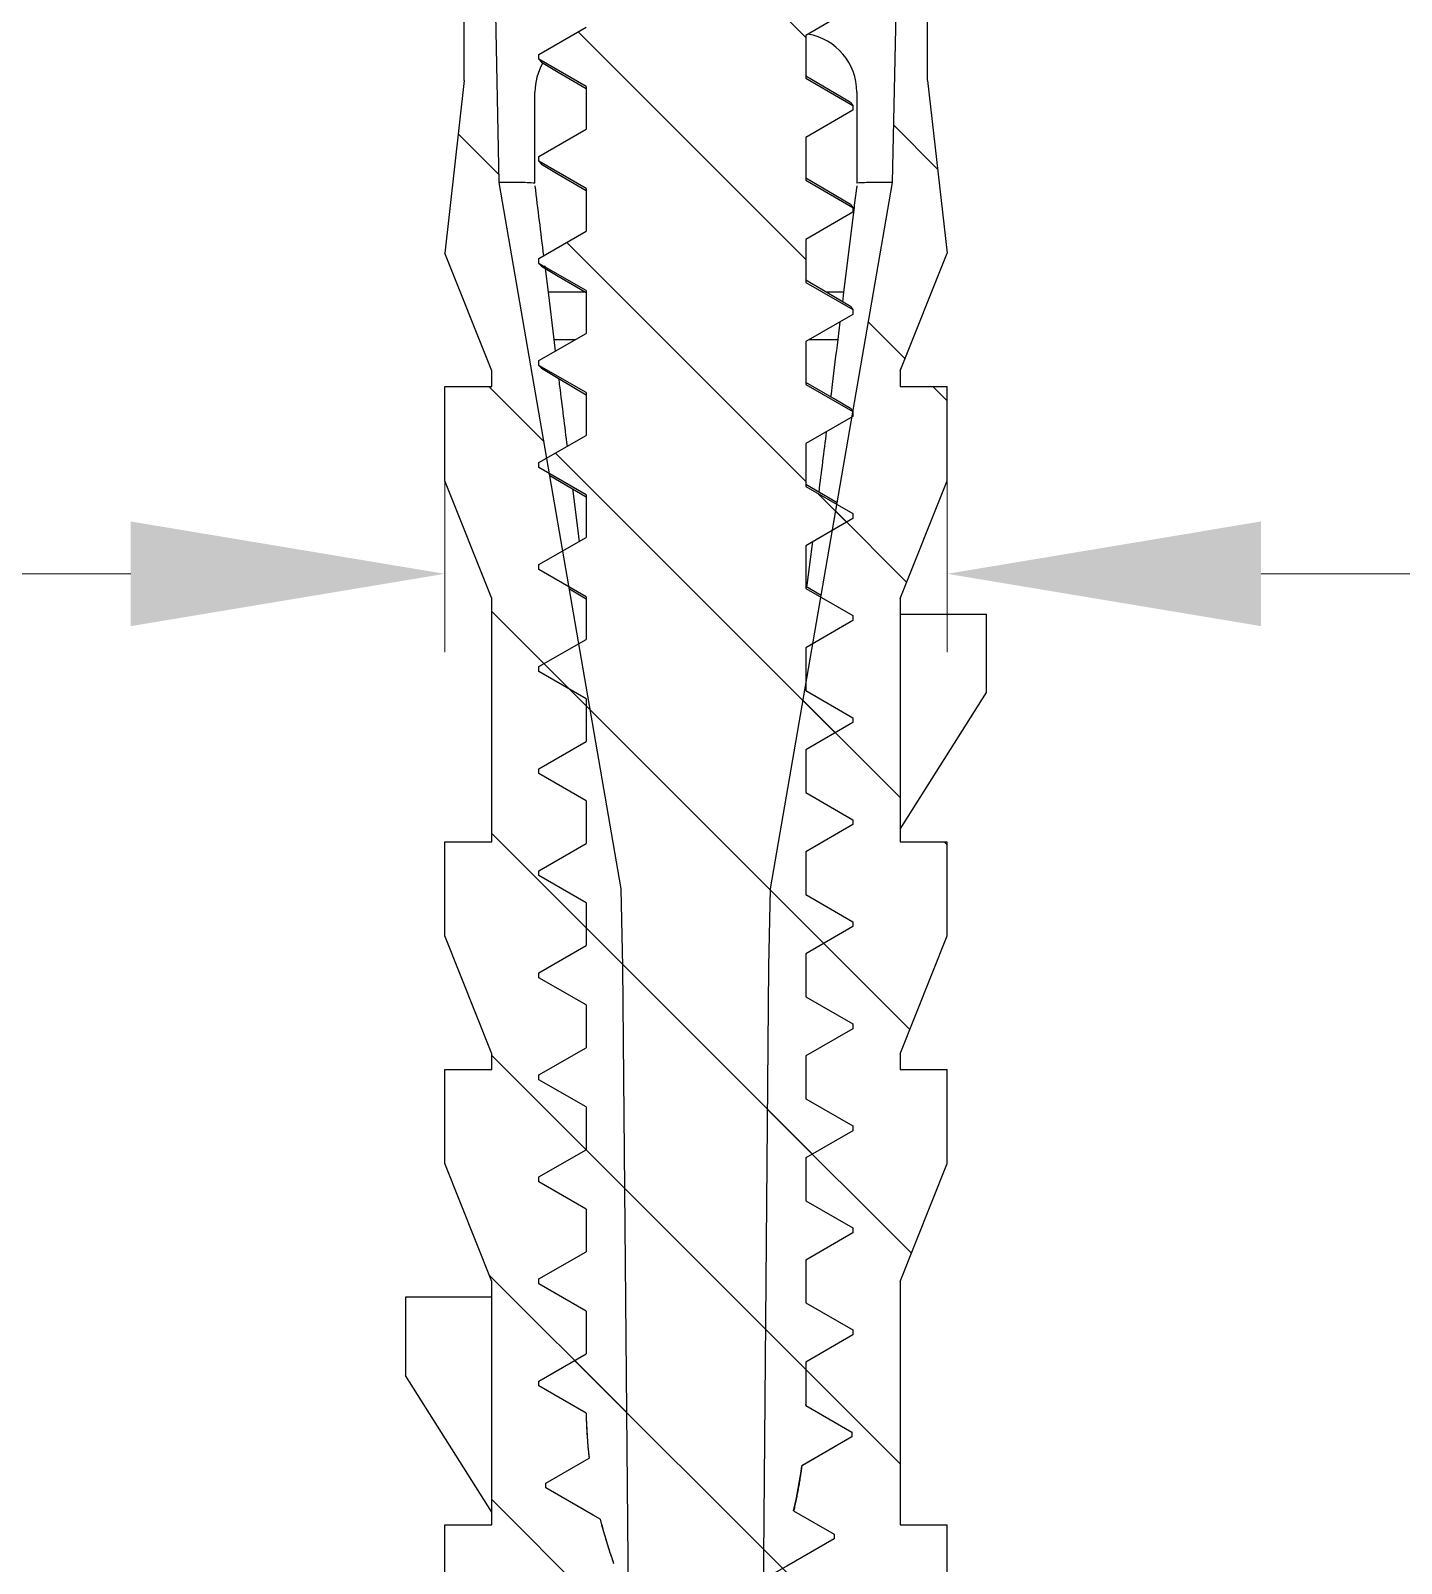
# Model space of a CAD drawing. Header units: millimetres. Extents: x 306 to 1885, y 393 to 1000.
# Drawn here: x 1247.09 to 1264.55, y 717.5 to 737.03 of the extents above; entities that cross this region are included whole.
import ezdxf

# ---------------------------------------------------------------- set-up
doc = ezdxf.new("R2010")
doc.units = ezdxf.units.MM
doc.layers.add('dim', color=3, linetype='Continuous', lineweight=9)
doc.styles.add('FFS', font='SIMFANG.TTF', dxfattribs={"width": 0.9})
doc.dimstyles.new('YanXiu', dxfattribs={"dimtxt": 2.5, "dimasz": 2.2, "dimexe": 1, "dimexo": 0.6, "dimgap": 0.66, "dimtad": 0, "dimzin": 1, "dimdsep": 46, "dimtxsty": 'FFS', "dimcen": 0, "dimclrd": 256, "dimclre": 131, "dimclrt": 42, "dimazin": 0, "dimtfac": 1, "dimtofl": 0, "dimtmove": 0, "dimatfit": 3, "dimfxl": 0, "dimlwd": 5, "dimlwe": 5, "dimarcsym": 0})
pattern_1 = [(315, (-187.7319, 425.1837), (1.4142136, 1.4142136), [])]

# ---------------------------------------------------------------- blocks, each defined once
blk = doc.blocks.new('*D38')
at = {"layer": 'Defpoints', "color": 0}
for p in [(18.694, 35.952), (25.094, 35.952), (25.094, 33.566)]:
    blk.add_point(p, dxfattribs=at)
at = {"layer": 'dim', "color": 131, "lineweight": 5}
for p, q in [((18.694, 34.952), (18.694, 32.566)), ((25.094, 34.952), (25.094, 32.566))]:
    blk.add_line(p, q, dxfattribs=at)
at = {"layer": 'dim', "lineweight": 5}
for p, q in [((14.694, 33.566), (10.694, 33.566)), ((29.094, 33.566), (33.094, 33.566))]:
    blk.add_line(p, q, dxfattribs=at)
at = {"layer": 'dim'}
for points in [[(14.694, 34.233), (14.694, 32.899), (18.694, 33.566)], [(29.094, 34.233), (29.094, 32.899), (25.094, 33.566)]]:
    blk.add_solid(points, dxfattribs=at)
at = {"layer": 'dim', "color": 42, "insert": (42.067, 33.566), "char_height": 5, "attachment_point": 5, "style": 'FFS'}
blk.add_mtext('{\\Fromant.shx,gbcbig.shx|c134;%%c}6.50', dxfattribs=at)
blk = doc.blocks.new('u50')
at = {"linetype": 'Continuous'}
h = blk.add_hatch(dxfattribs=at)
h.set_pattern_fill('DEFAULT__2', color=5, scale=2, angle=-45, style=0, pattern_type=0)
h.set_pattern_definition(pattern_1)
edge = h.paths.add_edge_path()
edge.add_line((26.394, 46.652), (23.294, 46.652))
edge.add_line((23.294, 46.652), (23.294, 46.379))
edge.add_line((23.294, 46.379), (23.894, 46.033))
edge.add_line((23.894, 46.033), (23.894, 45.971))
edge.add_line((23.894, 45.971), (23.294, 45.624))
edge.add_line((23.294, 45.624), (23.294, 45.079))
edge.add_line((23.294, 45.079), (23.894, 44.733))
edge.add_line((23.894, 44.733), (23.894, 44.671))
edge.add_line((23.894, 44.671), (23.294, 44.324))
edge.add_line((23.294, 44.324), (23.294, 43.779))
edge.add_line((23.294, 43.779), (23.894, 43.433))
edge.add_line((23.894, 43.433), (23.894, 43.371))
edge.add_line((23.894, 43.371), (23.294, 43.024))
edge.add_line((23.294, 43.024), (23.294, 42.479))
edge.add_line((23.294, 42.479), (23.894, 42.133))
edge.add_line((23.894, 42.133), (23.894, 42.071))
edge.add_line((23.894, 42.071), (23.294, 41.724))
edge.add_line((23.294, 41.724), (23.294, 41.179))
edge.add_line((23.294, 41.179), (23.894, 40.833))
edge.add_line((23.894, 40.833), (23.894, 40.771))
edge.add_line((23.894, 40.771), (23.294, 40.424))
edge.add_line((23.294, 40.424), (23.294, 39.879))
edge.add_line((23.294, 39.879), (23.894, 39.533))
edge.add_line((23.894, 39.533), (23.894, 39.471))
edge.add_line((23.894, 39.471), (23.294, 39.124))
edge.add_line((23.294, 39.124), (23.294, 38.579))
edge.add_line((23.294, 38.579), (23.894, 38.233))
edge.add_line((23.894, 38.233), (23.894, 38.171))
edge.add_line((23.894, 38.171), (23.294, 37.824))
edge.add_line((23.294, 37.824), (23.294, 37.279))
edge.add_line((23.294, 37.279), (23.894, 36.933))
edge.add_line((23.894, 36.933), (23.894, 36.871))
edge.add_line((23.894, 36.871), (23.294, 36.524))
edge.add_line((23.294, 36.524), (23.294, 35.979))
edge.add_line((23.294, 35.979), (23.894, 35.633))
edge.add_line((23.894, 35.633), (23.894, 35.571))
edge.add_line((23.894, 35.571), (23.294, 35.224))
edge.add_line((23.294, 35.224), (23.294, 34.679))
edge.add_line((23.294, 34.679), (23.894, 34.333))
edge.add_line((23.894, 34.333), (23.894, 34.271))
edge.add_line((23.894, 34.271), (23.294, 33.924))
edge.add_line((23.294, 33.924), (23.294, 33.379))
edge.add_line((23.294, 33.379), (23.894, 33.033))
edge.add_line((23.894, 33.033), (23.894, 32.971))
edge.add_line((23.894, 32.971), (23.294, 32.624))
edge.add_line((23.294, 32.624), (23.294, 32.079))
edge.add_line((23.294, 32.079), (23.894, 31.733))
edge.add_line((23.894, 31.733), (23.894, 31.671))
edge.add_line((23.894, 31.671), (23.294, 31.324))
edge.add_line((23.294, 31.324), (23.294, 30.779))
edge.add_line((23.294, 30.779), (23.894, 30.433))
edge.add_line((23.894, 30.433), (23.894, 30.371))
edge.add_line((23.894, 30.371), (23.294, 30.024))
edge.add_line((23.294, 30.024), (23.294, 29.479))
edge.add_line((23.294, 29.479), (23.894, 29.133))
edge.add_line((23.894, 29.133), (23.894, 29.071))
edge.add_line((23.894, 29.071), (23.294, 28.724))
edge.add_line((23.294, 28.724), (23.294, 28.179))
edge.add_line((23.294, 28.179), (23.894, 27.833))
edge.add_line((23.894, 27.833), (23.894, 27.771))
edge.add_line((23.894, 27.771), (23.294, 27.424))
edge.add_line((23.294, 27.424), (23.294, 26.879))
edge.add_line((23.294, 26.879), (23.894, 26.533))
edge.add_line((23.894, 26.533), (23.894, 26.471))
edge.add_line((23.894, 26.471), (23.294, 26.124))
edge.add_line((23.294, 26.124), (23.294, 25.579))
edge.add_line((23.294, 25.579), (23.894, 25.233))
edge.add_line((23.894, 25.233), (23.894, 25.171))
edge.add_line((23.894, 25.171), (23.294, 24.824))
edge.add_line((23.294, 24.824), (23.294, 24.279))
edge.add_line((23.294, 24.279), (23.894, 23.933))
edge.add_line((23.894, 23.933), (23.894, 23.871))
edge.add_line((23.894, 23.871), (23.294, 23.524))
edge.add_line((23.294, 23.524), (23.294, 22.984))
edge.add_line((23.294, 22.984), (23.294, 22.972))
edge.add_line((23.294, 22.972), (23.882, 22.633))
edge.add_line((23.882, 22.633), (23.882, 22.571))
edge.add_line((23.882, 22.571), (23.282, 22.224))
edge.add_line((23.282, 22.224), (23.243, 22.202))
edge.add_spline(control_points=[(23.243, 22.202), (23.218, 22.009), (23.183, 21.819), (23.139, 21.63)], knot_values=[0, 0, 0, 0, 1, 1, 1, 1], weights=[1, 0.999218, 0.999218, 1], degree=3, periodic=0)
edge.add_line((23.139, 21.63), (23.654, 21.333))
edge.add_line((23.654, 21.333), (23.654, 21.271))
edge.add_line((23.654, 21.271), (23.054, 20.924))
edge.add_line((23.054, 20.924), (22.895, 20.833))
edge.add_spline(control_points=[(22.895, 20.833), (22.845, 20.703), (22.791, 20.575), (22.732, 20.449)], knot_values=[0, 0, 0, 0, 1, 1, 1, 1], weights=[1, 0.999597, 0.999597, 1], degree=3, periodic=0)
edge.add_line((22.732, 20.449), (22.663, 20.299))
edge.add_line((22.663, 20.299), (23.124, 20.033))
edge.add_line((23.124, 20.033), (23.124, 19.971))
edge.add_line((23.124, 19.971), (22.524, 19.624))
edge.add_line((22.524, 19.624), (22.312, 19.502))
edge.add_line((22.312, 19.502), (22.312, 19.547))
edge.add_line((22.312, 19.547), (21.894, 18.652))
edge.add_line((21.178, 20.188), (21.894, 18.652))
edge.add_line((21.178, 20.188), (21.178, 20.152))
edge.add_line((21.178, 20.152), (20.966, 20.274))
edge.add_line((20.966, 20.274), (20.366, 20.621))
edge.add_line((20.366, 20.621), (20.366, 20.683))
edge.add_line((20.366, 20.683), (20.846, 20.96))
edge.add_spline(control_points=[(20.675, 21.521), (20.723, 21.331), (20.78, 21.144), (20.846, 20.96)], knot_values=[0, 0, 0, 0, 1, 1, 1, 1], weights=[1, 0.999203, 0.999203, 1], degree=3, periodic=0)
edge.add_line((20.675, 21.521), (20.584, 21.574))
edge.add_line((20.584, 21.574), (19.984, 21.921))
edge.add_line((19.984, 21.921), (19.984, 21.983))
edge.add_line((19.984, 21.983), (20.533, 22.3))
edge.add_spline(control_points=[(20.495, 22.874), (20.499, 22.682), (20.512, 22.491), (20.533, 22.3)], knot_values=[0, 0, 0, 0, 1, 1, 1, 1], weights=[1, 0.999236, 0.999236, 1], degree=3, periodic=0)
edge.add_line((20.495, 22.874), (19.894, 23.221))
edge.add_line((19.894, 23.221), (19.894, 23.283))
edge.add_line((19.894, 23.283), (20.494, 23.629))
edge.add_line((20.494, 24.174), (20.494, 23.629))
edge.add_line((20.494, 24.174), (19.894, 24.521))
edge.add_line((19.894, 24.521), (19.894, 24.583))
edge.add_line((19.894, 24.583), (20.494, 24.929))
edge.add_line((20.494, 25.474), (20.494, 24.929))
edge.add_line((20.494, 25.474), (19.894, 25.821))
edge.add_line((19.894, 25.821), (19.894, 25.883))
edge.add_line((19.894, 25.883), (20.494, 26.229))
edge.add_line((20.494, 26.774), (20.494, 26.229))
edge.add_line((20.494, 26.774), (19.894, 27.121))
edge.add_line((19.894, 27.121), (19.894, 27.183))
edge.add_line((19.894, 27.183), (20.494, 27.529))
edge.add_line((20.494, 28.074), (20.494, 27.529))
edge.add_line((20.494, 28.074), (19.894, 28.421))
edge.add_line((19.894, 28.421), (19.894, 28.483))
edge.add_line((19.894, 28.483), (20.494, 28.829))
edge.add_line((20.494, 29.374), (20.494, 28.829))
edge.add_line((20.494, 29.374), (19.894, 29.721))
edge.add_line((19.894, 29.721), (19.894, 29.783))
edge.add_line((19.894, 29.783), (20.494, 30.129))
edge.add_line((20.494, 30.674), (20.494, 30.129))
edge.add_line((20.494, 30.674), (19.894, 31.021))
edge.add_line((19.894, 31.021), (19.894, 31.083))
edge.add_line((19.894, 31.083), (20.494, 31.429))
edge.add_line((20.494, 31.974), (20.494, 31.429))
edge.add_line((20.494, 31.974), (19.894, 32.321))
edge.add_line((19.894, 32.321), (19.894, 32.383))
edge.add_line((19.894, 32.383), (20.494, 32.729))
edge.add_line((20.494, 33.274), (20.494, 32.729))
edge.add_line((20.494, 33.274), (19.894, 33.621))
edge.add_line((19.894, 33.621), (19.894, 33.683))
edge.add_line((19.894, 33.683), (20.494, 34.029))
edge.add_line((20.494, 34.574), (20.494, 34.029))
edge.add_line((20.494, 34.574), (19.894, 34.921))
edge.add_line((19.894, 34.921), (19.894, 34.983))
edge.add_line((19.894, 34.983), (20.494, 35.329))
edge.add_line((20.494, 35.874), (20.494, 35.329))
edge.add_line((20.494, 35.874), (19.894, 36.221))
edge.add_line((19.894, 36.221), (19.894, 36.283))
edge.add_line((19.894, 36.283), (20.494, 36.629))
edge.add_line((20.494, 37.174), (20.494, 36.629))
edge.add_line((20.494, 37.174), (19.894, 37.521))
edge.add_line((19.894, 37.521), (19.894, 37.583))
edge.add_line((19.894, 37.583), (20.494, 37.929))
edge.add_line((20.494, 38.474), (20.494, 37.929))
edge.add_line((20.494, 38.474), (19.894, 38.821))
edge.add_line((19.894, 38.821), (19.894, 38.883))
edge.add_line((19.894, 38.883), (20.494, 39.229))
edge.add_line((20.494, 39.774), (20.494, 39.229))
edge.add_line((20.494, 39.774), (19.894, 40.121))
edge.add_line((19.894, 40.121), (19.894, 40.183))
edge.add_line((19.894, 40.183), (20.494, 40.529))
edge.add_line((20.494, 41.074), (20.494, 40.529))
edge.add_line((20.494, 41.074), (19.894, 41.421))
edge.add_line((19.894, 41.421), (19.894, 41.483))
edge.add_line((19.894, 41.483), (20.494, 41.829))
edge.add_line((20.494, 42.374), (20.494, 41.829))
edge.add_line((20.494, 42.374), (19.894, 42.721))
edge.add_line((19.894, 42.721), (19.894, 42.783))
edge.add_line((19.894, 42.783), (20.494, 43.129))
edge.add_line((20.494, 43.674), (20.494, 43.129))
edge.add_line((20.494, 43.674), (19.894, 44.021))
edge.add_line((19.894, 44.021), (19.894, 44.083))
edge.add_line((19.894, 44.083), (20.494, 44.429))
edge.add_line((20.494, 44.974), (20.494, 44.429))
edge.add_line((20.494, 44.974), (19.894, 45.321))
edge.add_line((19.894, 45.321), (19.894, 45.383))
edge.add_line((19.894, 45.383), (20.494, 45.729))
edge.add_line((20.494, 46.274), (20.494, 45.729))
edge.add_line((20.494, 46.652), (20.494, 46.274))
edge.add_line((20.494, 46.652), (19.894, 46.652))
edge.add_line((19.894, 46.652), (17.394, 46.652))
edge.add_line((17.394, 47.052), (17.394, 46.652))
edge.add_line((18.494, 47.052), (17.394, 47.052))
edge.add_spline(control_points=[(19.638, 48.96), (18.883, 48.603), (18.453, 47.886), (18.494, 47.052)], knot_values=[0, 0, 0, 0, 1, 1, 1, 1], weights=[1, 0.88736, 0.88736, 1], degree=3, periodic=0)
edge.add_line((20.994, 47.193), (19.638, 48.96))
edge.add_line((21.894, 46.952), (20.994, 47.193))
edge.add_line((21.894, 46.952), (22.794, 47.193))
edge.add_line((22.794, 47.193), (24.15, 48.96))
edge.add_spline(control_points=[(24.15, 48.96), (24.906, 48.603), (25.336, 47.886), (25.294, 47.052)], knot_values=[0, 0, 0, 0, 1, 1, 1, 1], weights=[1, 0.88736, 0.88736, 1], degree=3, periodic=0)
edge.add_line((26.394, 47.052), (25.294, 47.052))
edge.add_line((26.394, 47.052), (26.394, 46.652))
h = blk.add_hatch(dxfattribs=at)
h.set_pattern_fill('DEFAULT__1', color=5, scale=2, angle=-45, style=0, pattern_type=0)
h.set_pattern_definition(pattern_1)
edge = h.paths.add_edge_path()
edge.add_line((22.844, 29.552), (24.399, 38.552))
edge.add_line((24.399, 38.552), (24.494, 43.199))
edge.add_spline(control_points=[(24.854, 43.552), (24.647, 43.552), (24.499, 43.407), (24.494, 43.199)], knot_values=[0, 0, 0, 0, 1, 1, 1, 1], weights=[1, 0.809532, 0.809532, 1], degree=3, periodic=0)
edge.add_line((25.994, 43.552), (24.854, 43.552))
edge.add_line((25.994, 43.352), (25.994, 43.552))
edge.add_line((24.844, 42.724), (25.994, 43.352))
edge.add_line((24.844, 39.852), (24.844, 42.724))
edge.add_line((24.844, 39.852), (25.094, 37.652))
edge.add_line((24.494, 36.152), (25.094, 37.652))
edge.add_line((24.494, 36.152), (24.494, 35.952))
edge.add_line((24.494, 35.952), (25.094, 35.952))
edge.add_line((25.094, 34.752), (25.094, 35.952))
edge.add_line((24.494, 33.252), (25.094, 34.752))
edge.add_line((24.494, 33.252), (24.494, 33.052))
edge.add_line((24.494, 33.052), (24.494, 30.314))
edge.add_line((24.494, 30.314), (24.494, 30.152))
edge.add_line((24.494, 30.152), (25.094, 30.152))
edge.add_line((25.094, 28.952), (25.094, 30.152))
edge.add_line((24.494, 27.452), (25.094, 28.952))
edge.add_line((24.494, 27.452), (24.494, 27.252))
edge.add_line((24.494, 27.252), (25.094, 27.252))
edge.add_line((25.094, 26.052), (25.094, 27.252))
edge.add_line((24.494, 24.552), (25.094, 26.052))
edge.add_line((24.494, 24.552), (24.494, 21.452))
edge.add_line((24.494, 21.452), (25.094, 21.452))
edge.add_line((25.094, 20.252), (25.094, 21.452))
edge.add_line((24.529, 18.839), (25.094, 20.252))
edge.add_line((24.529, 18.839), (25.091, 18.634))
edge.add_line((24.794, 16.952), (25.091, 18.634))
edge.add_line((24.794, 15.252), (24.794, 16.952))
edge.add_line((24.544, 13.852), (24.794, 15.252))
edge.add_line((24.544, 13.852), (23.194, 13.852))
edge.add_line((23.194, 13.852), (23.194, 12.852))
edge.add_line((22.694, 12.852), (23.194, 12.852))
edge.add_line((22.694, 13.852), (22.694, 12.852))
edge.add_line((22.694, 13.852), (22.824, 28.565))
edge.add_line((22.824, 28.565), (22.844, 29.552))
edge = h.paths.add_edge_path()
edge.add_line((20.944, 29.552), (19.389, 38.552))
edge.add_line((20.964, 28.565), (20.944, 29.552))
edge.add_line((21.094, 13.852), (20.964, 28.565))
edge.add_line((21.094, 13.852), (21.094, 12.852))
edge.add_line((20.594, 12.852), (21.094, 12.852))
edge.add_line((20.594, 13.852), (20.594, 12.852))
edge.add_line((20.594, 13.852), (19.244, 13.852))
edge.add_line((19.244, 13.852), (18.994, 15.252))
edge.add_line((18.994, 15.252), (18.994, 16.952))
edge.add_line((18.994, 16.952), (18.697, 18.634))
edge.add_line((18.697, 18.634), (19.259, 18.839))
edge.add_line((19.259, 18.839), (18.694, 20.252))
edge.add_line((18.694, 20.252), (18.694, 21.452))
edge.add_line((18.694, 21.452), (19.294, 21.452))
edge.add_line((19.294, 21.452), (19.294, 21.614))
edge.add_line((19.294, 21.614), (19.294, 24.352))
edge.add_line((19.294, 24.352), (19.294, 24.552))
edge.add_line((19.294, 24.552), (18.694, 26.052))
edge.add_line((18.694, 26.052), (18.694, 27.252))
edge.add_line((18.694, 27.252), (19.294, 27.252))
edge.add_line((19.294, 27.252), (19.294, 27.452))
edge.add_line((19.294, 27.452), (18.694, 28.952))
edge.add_line((18.694, 28.952), (18.694, 30.152))
edge.add_line((18.694, 30.152), (19.294, 30.152))
edge.add_line((19.294, 30.152), (19.294, 33.252))
edge.add_line((19.294, 33.252), (18.694, 34.752))
edge.add_line((18.694, 34.752), (18.694, 35.952))
edge.add_line((18.694, 35.952), (19.294, 35.952))
edge.add_line((19.294, 35.952), (19.294, 36.152))
edge.add_line((19.294, 36.152), (18.694, 37.652))
edge.add_line((18.944, 39.852), (18.694, 37.652))
edge.add_line((18.944, 39.852), (18.944, 42.724))
edge.add_line((18.944, 42.724), (17.794, 43.352))
edge.add_line((17.794, 43.552), (17.794, 43.352))
edge.add_line((18.934, 43.552), (17.794, 43.552))
edge.add_spline(control_points=[(18.934, 43.552), (19.142, 43.552), (19.29, 43.407), (19.294, 43.199)], knot_values=[0, 0, 0, 0, 1, 1, 1, 1], weights=[1, 0.809532, 0.809532, 1], degree=3, periodic=0)
edge.add_line((19.389, 38.552), (19.294, 43.199))
at = {"color": 7, "linetype": 'Continuous'}
for p, q in [((19.389, 38.552), (19.294, 43.199)), ((19.389, 38.552), (19.294, 43.199)), ((24.399, 38.552), (24.494, 43.199)), ((24.399, 38.552), (24.494, 43.199)), ((18.944, 39.852), (18.944, 42.724)), ((18.944, 39.852), (18.944, 42.724)), ((24.844, 39.852), (24.844, 42.724)), ((24.844, 39.852), (24.844, 42.724)), ((23.894, 40.771), (23.294, 40.424)), ((23.894, 40.771), (23.294, 40.424)), ((19.894, 40.183), (20.494, 40.529)), ((19.894, 40.183), (20.494, 40.529)), ((23.294, 40.424), (23.294, 39.879)), ((23.294, 40.424), (23.294, 39.879)), ((19.894, 40.121), (19.894, 40.183)), ((19.894, 40.121), (19.894, 40.183)), ((19.894, 40.121), (19.926, 40.084)), ((20.494, 39.774), (19.894, 40.121)), ((20.494, 39.774), (19.894, 40.121)), ((19.926, 40.084), (20.139, 39.958)), ((18.944, 39.852), (18.694, 37.652)), ((18.944, 39.852), (18.694, 37.652)), ((20.139, 39.958), (20.494, 39.748)), ((23.654, 39.693), (23.294, 39.905)), ((23.294, 39.879), (23.894, 39.533)), ((23.294, 39.879), (23.894, 39.533)), ((24.844, 39.852), (25.094, 37.652)), ((24.844, 39.852), (25.094, 37.652)), ((19.844, 38.543), (19.844, 39.702)), ((20.494, 39.774), (20.494, 39.229)), ((20.494, 39.774), (20.494, 39.229)), ((23.863, 39.57), (23.654, 39.693)), ((23.944, 39.702), (23.944, 38.543)), ((23.894, 39.471), (23.294, 39.124)), ((23.894, 39.471), (23.294, 39.124)), ((23.863, 39.57), (23.894, 39.533)), ((23.894, 39.533), (23.894, 39.471)), ((23.894, 39.533), (23.894, 39.471)), ((19.894, 38.883), (20.494, 39.229)), ((19.894, 38.883), (20.494, 39.229)), ((23.294, 39.124), (23.294, 38.579)), ((23.294, 39.124), (23.294, 38.579)), ((19.894, 38.821), (19.894, 38.883)), ((19.894, 38.821), (19.894, 38.883)), ((19.894, 38.821), (19.926, 38.784)), ((20.494, 38.474), (19.894, 38.821)), ((20.494, 38.474), (19.894, 38.821)), ((19.926, 38.784), (20.139, 38.658)), ((20.944, 29.552), (19.389, 38.552)), ((20.944, 29.552), (19.389, 38.552)), ((20.139, 38.658), (20.494, 38.448)), ((20.494, 38.474), (20.494, 37.929)), ((20.494, 38.474), (20.494, 37.929)), ((22.844, 29.552), (24.399, 38.552)), ((22.844, 29.552), (24.399, 38.552)), ((23.654, 38.393), (23.294, 38.605)), ((23.294, 38.579), (23.894, 38.233)), ((23.294, 38.579), (23.894, 38.233)), ((23.916, 38.263), (23.946, 38.509)), ((23.863, 38.27), (23.654, 38.393)), ((23.863, 38.27), (23.894, 38.233)), ((23.894, 38.171), (23.294, 37.824)), ((23.894, 38.171), (23.294, 37.824)), ((23.779, 37.152), (23.904, 38.169)), ((23.894, 38.233), (23.894, 38.171)), ((23.894, 38.233), (23.894, 38.171)), ((23.904, 38.169), (23.912, 38.231)), ((23.912, 38.231), (23.916, 38.263)), ((19.894, 37.583), (20.494, 37.929)), ((19.894, 37.583), (20.494, 37.929)), ((23.294, 37.824), (23.294, 37.279)), ((23.294, 37.824), (23.294, 37.279)), ((19.294, 36.152), (18.694, 37.652)), ((19.294, 36.152), (18.694, 37.652)), ((19.894, 37.521), (19.894, 37.583)), ((19.894, 37.521), (19.894, 37.583)), ((19.894, 37.521), (19.926, 37.484)), ((20.494, 37.174), (19.894, 37.521)), ((20.494, 37.174), (19.894, 37.521)), ((19.968, 37.489), (19.972, 37.457)), ((24.494, 36.152), (25.094, 37.652)), ((24.494, 36.152), (25.094, 37.652)), ((19.972, 37.457), (20.01, 37.152)), ((23.654, 37.093), (23.294, 37.305)), ((20.01, 37.152), (20.083, 36.552)), ((20.49, 37.152), (20.01, 37.152)), ((20.374, 37.22), (20.494, 37.148)), ((20.494, 37.174), (20.494, 36.629)), ((20.494, 37.174), (20.494, 36.629)), ((23.294, 37.279), (23.894, 36.933)), ((23.294, 37.279), (23.894, 36.933)), ((23.779, 37.152), (23.554, 37.152)), ((23.764, 37.028), (23.779, 37.152)), ((23.863, 36.97), (23.654, 37.093)), ((23.863, 36.97), (23.894, 36.933)), ((23.894, 36.933), (23.894, 36.871)), ((23.894, 36.933), (23.894, 36.871)), ((23.894, 36.871), (23.294, 36.524)), ((23.894, 36.871), (23.294, 36.524)), ((23.705, 36.552), (23.733, 36.777)), ((19.894, 36.283), (20.494, 36.629)), ((19.894, 36.283), (20.494, 36.629)), ((20.083, 36.552), (20.102, 36.403)), ((20.084, 36.552), (20.36, 36.552)), ((23.294, 36.524), (23.294, 35.979)), ((23.294, 36.524), (23.294, 35.979)), ((23.342, 36.552), (23.705, 36.552)), ((19.294, 35.952), (19.294, 36.152)), ((19.294, 35.952), (19.294, 36.152)), ((19.894, 36.221), (19.894, 36.283)), ((19.894, 36.221), (19.894, 36.283)), ((19.894, 36.221), (19.926, 36.184)), ((20.494, 35.874), (19.894, 36.221)), ((20.494, 35.874), (19.894, 36.221)), ((19.926, 36.184), (20.139, 36.058)), ((24.494, 36.152), (24.494, 35.952)), ((24.494, 36.152), (24.494, 35.952)), ((18.694, 35.952), (19.294, 35.952)), ((18.694, 34.752), (18.694, 35.952)), ((18.694, 35.952), (19.294, 35.952)), ((18.694, 34.752), (18.694, 35.952)), ((20.139, 36.058), (20.494, 35.848)), ((23.654, 35.793), (23.294, 36.005)), ((23.294, 35.979), (23.894, 35.633)), ((23.294, 35.979), (23.894, 35.633)), ((24.494, 35.952), (25.094, 35.952)), ((24.494, 35.952), (25.094, 35.952)), ((25.094, 34.752), (25.094, 35.952)), ((25.094, 34.752), (25.094, 35.952)), ((20.494, 35.874), (20.494, 35.329)), ((20.494, 35.874), (20.494, 35.329)), ((23.863, 35.67), (23.654, 35.793)), ((23.894, 35.571), (23.294, 35.224)), ((23.894, 35.571), (23.294, 35.224)), ((23.863, 35.67), (23.894, 35.633)), ((23.894, 35.633), (23.894, 35.571)), ((23.894, 35.633), (23.894, 35.571)), ((19.894, 34.983), (20.494, 35.329)), ((19.894, 34.983), (20.494, 35.329)), ((23.294, 35.224), (23.294, 34.679)), ((23.294, 35.224), (23.294, 34.679)), ((19.894, 34.921), (19.894, 34.983)), ((19.894, 34.921), (19.894, 34.983)), ((20.494, 34.574), (19.894, 34.921)), ((20.494, 34.574), (19.894, 34.921)), ((20.034, 34.82), (20.374, 34.62)), ((19.294, 33.252), (18.694, 34.752)), ((19.294, 33.252), (18.694, 34.752)), ((20.321, 34.651), (20.406, 33.979)), ((20.374, 34.62), (20.494, 34.548)), ((20.494, 34.574), (20.494, 34.029)), ((20.494, 34.574), (20.494, 34.029)), ((23.418, 34.632), (23.294, 34.705)), ((23.294, 34.679), (23.894, 34.333)), ((23.294, 34.679), (23.894, 34.333)), ((23.694, 34.469), (23.418, 34.632)), ((24.494, 33.252), (25.094, 34.752)), ((24.494, 33.252), (25.094, 34.752)), ((23.894, 34.271), (23.294, 33.924)), ((23.894, 34.271), (23.294, 33.924)), ((23.894, 34.333), (23.894, 34.271)), ((23.894, 34.333), (23.894, 34.271)), ((19.894, 33.683), (20.494, 34.029)), ((19.894, 33.683), (20.494, 34.029)), ((23.375, 33.914), (23.382, 33.975)), ((23.294, 33.924), (23.294, 33.379)), ((23.294, 33.924), (23.294, 33.379)), ((23.312, 33.423), (23.375, 33.914)), ((19.894, 33.621), (19.894, 33.683)), ((19.894, 33.621), (19.894, 33.683)), ((20.494, 33.274), (19.894, 33.621)), ((20.494, 33.274), (19.894, 33.621)), ((23.49, 33.289), (23.294, 33.405)), ((23.309, 33.397), (23.312, 33.423)), ((19.294, 30.152), (19.294, 33.252)), ((19.294, 30.152), (19.294, 33.252)), ((20.284, 33.373), (20.494, 33.248)), ((20.494, 33.274), (20.494, 32.729)), ((20.494, 33.274), (20.494, 32.729)), ((23.294, 33.379), (23.894, 33.033)), ((23.294, 33.379), (23.894, 33.033)), ((24.494, 33.252), (24.494, 33.052)), ((24.494, 33.252), (24.494, 30.152)), ((23.894, 33.033), (23.894, 32.971)), ((23.894, 33.033), (23.894, 32.971)), ((24.494, 33.052), (24.494, 30.314)), ((24.494, 33.052), (25.594, 33.052)), ((25.594, 32.052), (25.594, 33.052)), ((23.894, 32.971), (23.294, 32.624)), ((23.894, 32.971), (23.294, 32.624)), ((19.894, 32.383), (20.494, 32.729)), ((19.894, 32.383), (20.494, 32.729)), ((23.294, 32.624), (23.294, 32.079)), ((23.294, 32.624), (23.294, 32.079)), ((19.894, 32.321), (19.894, 32.383)), ((19.894, 32.321), (19.894, 32.383)), ((20.494, 31.974), (19.894, 32.321)), ((20.494, 31.974), (19.894, 32.321)), ((23.294, 32.079), (23.894, 31.733)), ((23.294, 32.079), (23.894, 31.733)), ((24.494, 30.314), (25.594, 32.052)), ((20.494, 31.974), (20.494, 31.429)), ((20.494, 31.974), (20.494, 31.429)), ((23.894, 31.671), (23.294, 31.324)), ((23.894, 31.671), (23.294, 31.324)), ((23.894, 31.733), (23.894, 31.671)), ((23.894, 31.733), (23.894, 31.671)), ((19.894, 31.083), (20.494, 31.429)), ((19.894, 31.083), (20.494, 31.429)), ((23.294, 31.324), (23.294, 30.779)), ((23.294, 31.324), (23.294, 30.779)), ((19.894, 31.021), (19.894, 31.083)), ((19.894, 31.021), (19.894, 31.083)), ((20.494, 30.674), (19.894, 31.021)), ((20.494, 30.674), (19.894, 31.021)), ((20.494, 30.674), (20.494, 30.129)), ((20.494, 30.674), (20.494, 30.129)), ((23.294, 30.779), (23.894, 30.433)), ((23.294, 30.779), (23.894, 30.433)), ((23.894, 30.371), (23.294, 30.024)), ((23.894, 30.371), (23.294, 30.024)), ((23.894, 30.433), (23.894, 30.371)), ((23.894, 30.433), (23.894, 30.371)), ((24.494, 30.314), (24.494, 30.152)), ((18.694, 30.152), (19.294, 30.152)), ((18.694, 28.952), (18.694, 30.152)), ((18.694, 30.152), (19.294, 30.152)), ((18.694, 28.952), (18.694, 30.152)), ((19.894, 29.783), (20.494, 30.129)), ((19.894, 29.783), (20.494, 30.129)), ((24.494, 30.152), (25.094, 30.152)), ((24.494, 30.152), (25.094, 30.152)), ((25.094, 28.952), (25.094, 30.152)), ((25.094, 28.952), (25.094, 30.152)), ((23.294, 30.024), (23.294, 29.479)), ((23.294, 30.024), (23.294, 29.479)), ((19.894, 29.721), (19.894, 29.783)), ((19.894, 29.721), (19.894, 29.783)), ((20.494, 29.374), (19.894, 29.721)), ((20.494, 29.374), (19.894, 29.721)), ((20.964, 28.565), (20.944, 29.552)), ((20.964, 28.565), (20.944, 29.552)), ((22.824, 28.565), (22.844, 29.552)), ((22.824, 28.565), (22.844, 29.552)), ((20.494, 29.374), (20.494, 28.829)), ((20.494, 29.374), (20.494, 28.829)), ((23.294, 29.479), (23.894, 29.133)), ((23.294, 29.479), (23.894, 29.133)), ((23.894, 29.133), (23.894, 29.071)), ((23.894, 29.133), (23.894, 29.071)), ((19.294, 27.452), (18.694, 28.952)), ((19.294, 27.452), (18.694, 28.952)), ((23.894, 29.071), (23.294, 28.724)), ((23.894, 29.071), (23.294, 28.724)), ((24.494, 27.452), (25.094, 28.952)), ((24.494, 27.452), (25.094, 28.952)), ((19.894, 28.483), (20.494, 28.829)), ((19.894, 28.483), (20.494, 28.829)), ((23.294, 28.724), (23.294, 28.179)), ((23.294, 28.724), (23.294, 28.179)), ((21.094, 13.852), (20.964, 28.565)), ((21.094, 13.852), (20.964, 28.565)), ((22.694, 13.852), (22.824, 28.565)), ((22.694, 13.852), (22.824, 28.565)), ((19.894, 28.421), (19.894, 28.483)), ((19.894, 28.421), (19.894, 28.483)), ((20.494, 28.074), (19.894, 28.421)), ((20.494, 28.074), (19.894, 28.421)), ((23.294, 28.179), (23.894, 27.833)), ((23.294, 28.179), (23.894, 27.833)), ((20.494, 28.074), (20.494, 27.529)), ((20.494, 28.074), (20.494, 27.529)), ((23.894, 27.771), (23.294, 27.424)), ((23.894, 27.771), (23.294, 27.424)), ((23.894, 27.833), (23.894, 27.771)), ((23.894, 27.833), (23.894, 27.771)), ((19.294, 27.252), (19.294, 27.452)), ((19.294, 27.252), (19.294, 27.452)), ((19.894, 27.183), (20.494, 27.529)), ((19.894, 27.183), (20.494, 27.529)), ((23.294, 27.424), (23.294, 26.879)), ((23.294, 27.424), (23.294, 26.879)), ((24.494, 27.452), (24.494, 27.252)), ((24.494, 27.452), (24.494, 27.252)), ((18.694, 27.252), (19.294, 27.252)), ((18.694, 26.052), (18.694, 27.252)), ((18.694, 27.252), (19.294, 27.252)), ((18.694, 26.052), (18.694, 27.252)), ((19.894, 27.121), (19.894, 27.183)), ((19.894, 27.121), (19.894, 27.183)), ((24.494, 27.252), (25.094, 27.252)), ((24.494, 27.252), (25.094, 27.252)), ((25.094, 26.052), (25.094, 27.252)), ((25.094, 26.052), (25.094, 27.252)), ((20.494, 26.774), (19.894, 27.121)), ((20.494, 26.774), (19.894, 27.121)), ((20.494, 26.774), (20.494, 26.229)), ((20.494, 26.774), (20.494, 26.229)), ((23.294, 26.879), (23.894, 26.533)), ((23.294, 26.879), (23.894, 26.533)), ((23.894, 26.471), (23.294, 26.124)), ((23.894, 26.471), (23.294, 26.124)), ((23.894, 26.533), (23.894, 26.471)), ((23.894, 26.533), (23.894, 26.471)), ((19.894, 25.883), (20.494, 26.229)), ((19.894, 25.883), (20.494, 26.229)), ((19.294, 24.552), (18.694, 26.052)), ((19.294, 24.552), (18.694, 26.052)), ((23.294, 26.124), (23.294, 25.579)), ((23.294, 26.124), (23.294, 25.579)), ((24.494, 24.552), (25.094, 26.052)), ((24.494, 24.552), (25.094, 26.052)), ((19.894, 25.821), (19.894, 25.883)), ((19.894, 25.821), (19.894, 25.883)), ((20.494, 25.474), (19.894, 25.821)), ((20.494, 25.474), (19.894, 25.821)), ((23.294, 25.579), (23.894, 25.233)), ((23.294, 25.579), (23.894, 25.233)), ((20.494, 25.474), (20.494, 24.929)), ((20.494, 25.474), (20.494, 24.929)), ((23.894, 25.233), (23.894, 25.171)), ((23.894, 25.233), (23.894, 25.171)), ((23.894, 25.171), (23.294, 24.824)), ((23.894, 25.171), (23.294, 24.824)), ((19.894, 24.583), (20.494, 24.929)), ((19.894, 24.583), (20.494, 24.929)), ((23.294, 24.824), (23.294, 24.279)), ((23.294, 24.824), (23.294, 24.279)), ((19.294, 21.452), (19.294, 24.552)), ((19.294, 24.352), (19.294, 24.552)), ((19.894, 24.521), (19.894, 24.583)), ((19.894, 24.521), (19.894, 24.583)), ((20.494, 24.174), (19.894, 24.521)), ((20.494, 24.174), (19.894, 24.521)), ((24.494, 24.552), (24.494, 21.452)), ((24.494, 24.552), (24.494, 21.452)), ((19.294, 24.352), (18.194, 24.352)), ((18.194, 24.352), (18.194, 23.352)), ((19.294, 21.614), (19.294, 24.352)), ((23.294, 24.279), (23.894, 23.933)), ((23.294, 24.279), (23.894, 23.933)), ((20.494, 24.174), (20.494, 23.629)), ((20.494, 24.174), (20.494, 23.629)), ((23.894, 23.871), (23.294, 23.524)), ((23.894, 23.871), (23.294, 23.524)), ((23.894, 23.933), (23.894, 23.871)), ((23.894, 23.933), (23.894, 23.871)), ((19.894, 23.283), (20.494, 23.629)), ((19.894, 23.283), (20.494, 23.629)), ((23.294, 23.524), (23.294, 22.984)), ((23.294, 23.524), (23.294, 22.984)), ((19.294, 21.614), (18.194, 23.352)), ((19.894, 23.221), (19.894, 23.283)), ((19.894, 23.221), (19.894, 23.283)), ((20.495, 22.874), (19.894, 23.221)), ((20.495, 22.874), (19.894, 23.221)), ((23.294, 22.984), (23.294, 22.972)), ((23.294, 22.972), (23.882, 22.633)), ((23.294, 22.972), (23.882, 22.633)), ((23.882, 22.571), (23.243, 22.202)), ((23.882, 22.571), (23.282, 22.224)), ((23.882, 22.634), (23.882, 22.633)), ((23.882, 22.633), (23.882, 22.571)), ((23.882, 22.633), (23.882, 22.571)), ((23.882, 22.572), (23.882, 22.571)), ((19.984, 21.983), (20.533, 22.3)), ((19.984, 21.983), (20.533, 22.3)), ((23.282, 22.224), (23.243, 22.202)), ((19.984, 21.921), (19.984, 21.983)), ((19.984, 21.921), (19.984, 21.983)), ((20.675, 21.521), (19.984, 21.921)), ((20.584, 21.574), (19.984, 21.921)), ((19.294, 21.452), (19.294, 21.614)), ((20.675, 21.521), (20.584, 21.574)), ((23.139, 21.63), (23.654, 21.333)), ((23.139, 21.63), (23.654, 21.333)), ((18.694, 21.452), (19.294, 21.452)), ((18.694, 20.252), (18.694, 21.452)), ((18.694, 21.452), (19.294, 21.452)), ((18.694, 20.252), (18.694, 21.452)), ((23.654, 21.333), (23.654, 21.271)), ((23.654, 21.333), (23.654, 21.271)), ((24.494, 21.452), (25.094, 21.452)), ((24.494, 21.452), (25.094, 21.452)), ((25.094, 20.252), (25.094, 21.452)), ((25.094, 20.252), (25.094, 21.452)), ((23.654, 21.271), (22.895, 20.833)), ((23.654, 21.271), (23.054, 20.924))]:
    blk.add_line(p, q, dxfattribs=at)
blk.add_lwpolyline([(19.926, 37.484), (20.139, 37.358), (20.374, 37.22)], dxfattribs=at)
for centre, radius, start, end in [((23.194, 39.702), 0.75, 0, 80.275), ((20.594, 39.702), 0.75, 150.3272, 180), ((26.494, 22.984), 6, 181.0574, 186.5451), ((17.294, 22.984), 6, 359.8871, 0), ((17.294, 22.984), 6, 346.955, 352.5041), ((26.494, 22.984), 6, 194.1132, 199.7162)]:
    blk.add_arc(centre, radius, start, end, dxfattribs=at)
for points, start_tangent, end_tangent in [([(19.844, 38.543), (19.646, 38.552), (19.506, 38.552), (19.419, 38.552), (19.389, 38.552)], (-0.998271, 0.058774), (-1, -0.000567)), ([(19.842, 38.509), (19.952, 37.617)], (0.123255, -0.992375), (0.122119, -0.992515)), ([(24.399, 38.552), (24.37, 38.552), (24.283, 38.552), (24.143, 38.552), (23.944, 38.543)], (-1, 0.000568), (-0.998271, -0.058773)), ([(23.614, 35.816), (23.634, 35.979), (23.705, 36.552)], (0.123536, 0.99234), (0.122354, 0.992486)), ([(20.145, 36.055), (20.157, 35.958), (20.253, 35.19)], (0.123064, -0.992399), (0.124572, -0.992211)), ([(23.462, 34.606), (23.559, 35.377)], (0.125366, 0.992111), (0.124301, 0.992245)), ([(20.495, 22.874), (20.497, 22.802), (20.5, 22.73), (20.503, 22.658), (20.507, 22.586), (20.513, 22.515), (20.519, 22.443), (20.526, 22.372), (20.533, 22.3)], (0.018455, -0.99983), (0.113985, -0.993482)), ([(23.243, 22.202), (23.238, 22.166), (23.233, 22.13), (23.228, 22.094), (23.222, 22.058), (23.217, 22.022), (23.211, 21.986), (23.205, 21.95), (23.198, 21.914), (23.192, 21.879), (23.185, 21.843), (23.178, 21.807), (23.171, 21.772), (23.163, 21.736), (23.155, 21.701), (23.148, 21.665), (23.139, 21.63)], (-0.130454, -0.991454), (-0.225716, -0.974193)), ([(20.675, 21.521), (20.684, 21.486), (20.694, 21.45), (20.703, 21.415), (20.713, 21.379), (20.723, 21.344), (20.733, 21.309), (20.743, 21.274), (20.754, 21.239), (20.765, 21.203), (20.776, 21.169), (20.787, 21.134), (20.798, 21.099), (20.81, 21.064), (20.822, 21.029), (20.834, 20.995), (20.846, 20.96)], (0.243838, -0.969816), (0.337361, -0.941375))]:
    blk.add_spline(points, degree=3, dxfattribs=dict(at, start_tangent=start_tangent, end_tangent=end_tangent))
at = {"layer": 'dim'}
dim = blk.add_linear_dim(base=(25.094, 33.566), p1=(18.694, 35.952), p2=(25.094, 35.952), text='{\\Fromant.shx,gbcbig.shx|c134;%%c}6.50', dimstyle='YanXiu', override={"dimtxt": 5, "dimasz": 4, "dimexe": 0.9995, "dimexo": 0.9995, "dimgap": 0.9995}, dxfattribs=at)
dim.commit()
dim.dimension.update_dxf_attribs({"geometry": '*D38', "text_midpoint": (42.067, 33.566)})

msp = doc.modelspace()

# ---------------------------------------------------------------- block references
msp.add_blockref('u50', (1233.672, 696.542))

doc.saveas('drawing.dxf')
